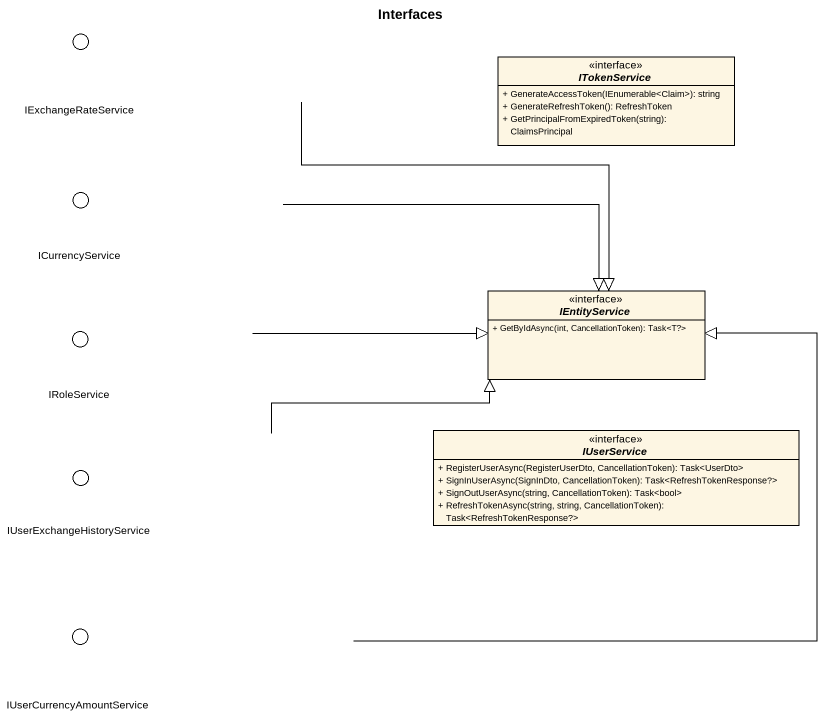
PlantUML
@startuml
title Interfaces
allowmixing
hide circle
hide empty members
skinparam classAttributeIconSize 0
() IExchangeRateService
interface ITokenService {
  + GenerateAccessToken(IEnumerable<Claim>): string
  + GenerateRefreshToken(): RefreshToken
  + GetPrincipalFromExpiredToken(string): ClaimsPrincipal
}
() ICurrencyService
() IRoleService
interface IEntityService {
  + GetByIdAsync(int, CancellationToken): Task<T?>
}
() IUserExchangeHistoryService
interface IUserService {
  + RegisterUserAsync(RegisterUserDto, CancellationToken): Task<UserDto>
  + SignInUserAsync(SignInDto, CancellationToken): Task<RefreshTokenResponse?>
  + SignOutUserAsync(string, CancellationToken): Task<bool>
  + RefreshTokenAsync(string, string, CancellationToken): Task<RefreshTokenResponse?>
}
() IUserCurrencyAmountService
IExchangeRateService -right-|> IEntityService
ICurrencyService -right-|> IEntityService
IRoleService -right-|> IEntityService
IUserExchangeHistoryService -right-|> IEntityService
IUserCurrencyAmountService -right-|> IEntityService
@enduml
